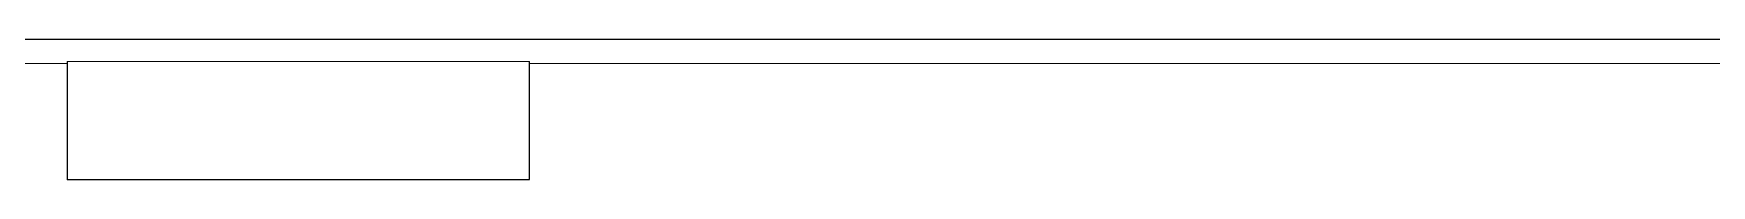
# Model space of a CAD drawing. Header units: inches. Extents: x 0 to 35.2, y -0.7 to 15.9.
# Drawn here: x 23.009 to 23.696, y 2.414 to 2.472 of the extents above; entities that cross this region are included whole.
import ezdxf

# ---------------------------------------------------------------- set-up
doc = ezdxf.new("R2010")
doc.units = ezdxf.units.IN
doc.header["$MEASUREMENT"] = 0
doc.layers.add('Dimensions', color=6, linetype='Continuous')

msp = doc.modelspace()

# ---------------------------------------------------------------- linework, layer by layer
at = {"layer": 'Dimensions'}
for points in [[(22.40314, 2.47127, 0.0005, 0.0005, 0), (25.72198, 2.47127, 0.0005, 0.0005, 0)], [(22.40314, 2.46143, 0.0005, 0.0005, 0), (23.02319, 2.46143, 0.0005, 0.0005, 0)], [(23.02319, 2.46224, 0.0005, 0.0005, 0), (23.21217, 2.46224, 0.0005, 0.0005, 0)], [(23.02319, 2.46143, 0.0005, 0.0005, 0), (23.02319, 2.46224, 0.0005, 0.0005, 0)], [(23.02319, 2.4141, 0.0005, 0.0005, 0), (23.02319, 2.46143, 0.0005, 0.0005, 0)], [(23.21217, 2.46143, 0.0005, 0.0005, 0), (23.21217, 2.46224, 0.0005, 0.0005, 0)], [(23.21217, 2.46143, 0.0005, 0.0005, 0), (24.91295, 2.46143, 0.0005, 0.0005, 0)], [(23.21217, 2.4141, 0.0005, 0.0005, 0), (23.21217, 2.46143, 0.0005, 0.0005, 0)], [(23.02319, 2.4141, 0.0005, 0.0005, 0), (23.21217, 2.4141, 0.0005, 0.0005, 0)]]:
    msp.add_lwpolyline(points, format="xyseb", dxfattribs=at)
for points in [[(23.02306, 2.46224, 0.00025, 0.00025, 1), (23.02331, 2.46224, 0.00025, 0.00025, 1)], [(23.02306, 2.46224, 0.00025, 0.00025, 1), (23.02331, 2.46224, 0.00025, 0.00025, 1)], [(23.02306, 2.46143, 0.00025, 0.00025, 1), (23.02331, 2.46143, 0.00025, 0.00025, 1)], [(23.02306, 2.46143, 0.00025, 0.00025, 1), (23.02331, 2.46143, 0.00025, 0.00025, 1)], [(23.02306, 2.46143, 0.00025, 0.00025, 1), (23.02331, 2.46143, 0.00025, 0.00025, 1)], [(23.21204, 2.46224, 0.00025, 0.00025, 1), (23.21229, 2.46224, 0.00025, 0.00025, 1)], [(23.21204, 2.46224, 0.00025, 0.00025, 1), (23.21229, 2.46224, 0.00025, 0.00025, 1)], [(23.21204, 2.46143, 0.00025, 0.00025, 1), (23.21229, 2.46143, 0.00025, 0.00025, 1)], [(23.21204, 2.46143, 0.00025, 0.00025, 1), (23.21229, 2.46143, 0.00025, 0.00025, 1)], [(23.21204, 2.46143, 0.00025, 0.00025, 1), (23.21229, 2.46143, 0.00025, 0.00025, 1)], [(23.02306, 2.4141, 0.00025, 0.00025, 1), (23.02331, 2.4141, 0.00025, 0.00025, 1)], [(23.02306, 2.4141, 0.00025, 0.00025, 1), (23.02331, 2.4141, 0.00025, 0.00025, 1)], [(23.21204, 2.4141, 0.00025, 0.00025, 1), (23.21229, 2.4141, 0.00025, 0.00025, 1)], [(23.21204, 2.4141, 0.00025, 0.00025, 1), (23.21229, 2.4141, 0.00025, 0.00025, 1)]]:
    msp.add_lwpolyline(points, format="xyseb", close=True, dxfattribs=at)

doc.saveas('drawing.dxf')
